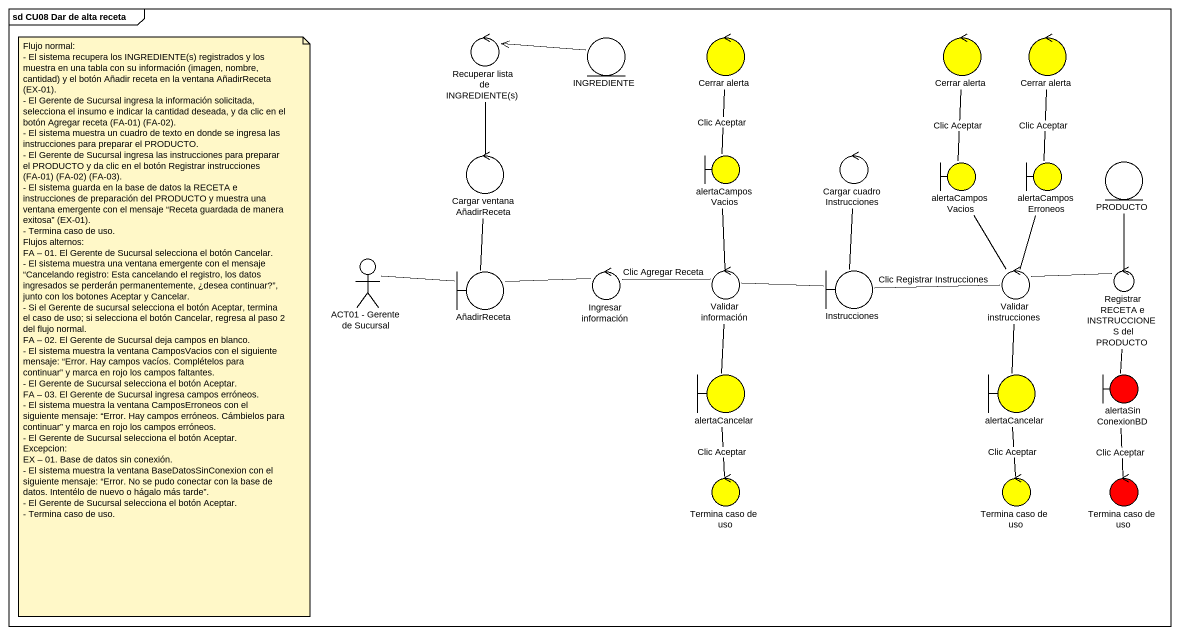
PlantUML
@startuml
mainframe sd CU08 Dar de alta receta
control "Recuperar lista de INGREDIENTE(s)" as Recuperar_lista_de
entity INGREDIENTE
control "Cerrar alerta" as Cerrar_alerta #FFFF00
control "Cerrar alerta" as Cerrar_alerta_2 #FFFF00
control "Cerrar alerta" as Cerrar_alerta_3 #FFFF00
control "Cargar ventana AñadirReceta" as Cargar_ventana_AñadirReceta
boundary alertaCamposVacios #FFFF00
control "Cargar cuadro Instrucciones" as Cargar_cuadro_Instrucciones
boundary "alertaCamposVacios" as alertaCamposVacios_2 #FFFF00
boundary alertaCamposErroneos #FFFF00
entity PRODUCTO
actor "ACT01 - Gerente de Sucursal" as ACT01_Gerente_de_Sucursal
boundary AñadirReceta
control "Ingresar información" as Ingresar_información
control "Validar información" as Validar_información
boundary Instrucciones
control "Validar instrucciones" as Validar_instrucciones
control "Registrar RECETA e INSTRUCCIONES del PRODUCTO" as Registrar_RECETA_e
boundary alertaCancelar #FFFF00
boundary "alertaCancelar" as alertaCancelar_2 #FFFF00
boundary alertaSinConexionBD #FF0000
control "Termina caso de uso" as Termina_caso_de_uso #FFFF00
control "Termina caso de uso" as Termina_caso_de_uso_2 #FFFF00
control "Termina caso de uso" as Termina_caso_de_uso_3 #FF0000
Recuperar_lista_de -- Cargar_ventana_AñadirReceta
INGREDIENTE -left-> Recuperar_lista_de
alertaCamposVacios -up- Cerrar_alerta : Clic Aceptar
alertaCamposVacios_2 -up- Cerrar_alerta_2 : Clic Aceptar
alertaCamposErroneos -up- Cerrar_alerta_3 : Clic Aceptar
ACT01_Gerente_de_Sucursal -right- AñadirReceta
AñadirReceta -up- Cargar_ventana_AñadirReceta
AñadirReceta -right- Ingresar_información
Ingresar_información -right- Validar_información : Clic Agregar Receta
Validar_información -up- alertaCamposVacios
Validar_información -right- Instrucciones
Instrucciones -up- Cargar_cuadro_Instrucciones
Instrucciones -right- Validar_instrucciones : Clic Registrar Instrucciones
Validar_instrucciones -up- alertaCamposVacios_2
Validar_instrucciones -up- alertaCamposErroneos
Validar_instrucciones -right- Registrar_RECETA_e
Registrar_RECETA_e -up- PRODUCTO
alertaCancelar -up- Validar_información
alertaCancelar_2 -up- Validar_instrucciones
alertaSinConexionBD -up- Registrar_RECETA_e
Termina_caso_de_uso -up- alertaCancelar : Clic Aceptar
Termina_caso_de_uso_2 -up- alertaCancelar_2 : Clic Aceptar
Termina_caso_de_uso_3 -up- alertaSinConexionBD : Clic Aceptar
note as N1
  Flujo normal:
  - El sistema recupera los INGREDIENTE(s) registrados y los muestra en una tabla con su información (imagen, nombre, cantidad) y el botón Añadir receta en la ventana AñadirReceta (EX-01).
  - El Gerente de Sucursal ingresa la información solicitada, selecciona el insumo e indicar la cantidad deseada, y da clic en el botón Agregar receta (FA-01) (FA-02).
  - El sistema muestra un cuadro de texto en donde se ingresa las instrucciones para preparar el PRODUCTO.
  - El Gerente de Sucursal ingresa las instrucciones para preparar el PRODUCTO y da clic en el botón Registrar instrucciones (FA-01) (FA-02) (FA-03).
  - El sistema guarda en la base de datos la RECETA e instrucciones de preparación del PRODUCTO y muestra una ventana emergente con el mensaje “Receta guardada de manera exitosa” (EX-01).
  - Termina caso de uso.
  Flujos alternos:
  FA – 01. El Gerente de Sucursal selecciona el botón Cancelar.
  - El sistema muestra una ventana emergente con el mensaje “Cancelando registro: Esta cancelando el registro, los datos ingresados se perderán permanentemente, ¿desea continuar?”, junto con los botones Aceptar y Cancelar.
  - Si el Gerente de sucursal selecciona el botón Aceptar, termina el caso de uso; si selecciona el botón Cancelar, regresa al paso 2 del flujo normal.
  FA – 02. El Gerente de Sucursal deja campos en blanco.
  - El sistema muestra la ventana CamposVacios con el siguiente mensaje: “Error. Hay campos vacíos. Complételos para continuar” y marca en rojo los campos faltantes.
  - El Gerente de Sucursal selecciona el botón Aceptar.
  FA – 03. El Gerente de Sucursal ingresa campos erróneos.
  - El sistema muestra la ventana CamposErroneos con el siguiente mensaje: “Error. Hay campos erróneos. Cámbielos para continuar” y marca en rojo los campos erróneos.
  - El Gerente de Sucursal selecciona el botón Aceptar.
  Excepcion:
  EX – 01. Base de datos sin conexión.
  - El sistema muestra la ventana BaseDatosSinConexion con el siguiente mensaje: “Error. No se pudo conectar con la base de datos. Intentélo de nuevo o hágalo más tarde”.
  - El Gerente de Sucursal selecciona el botón Aceptar.
  - Termina caso de uso.
end note
@enduml
